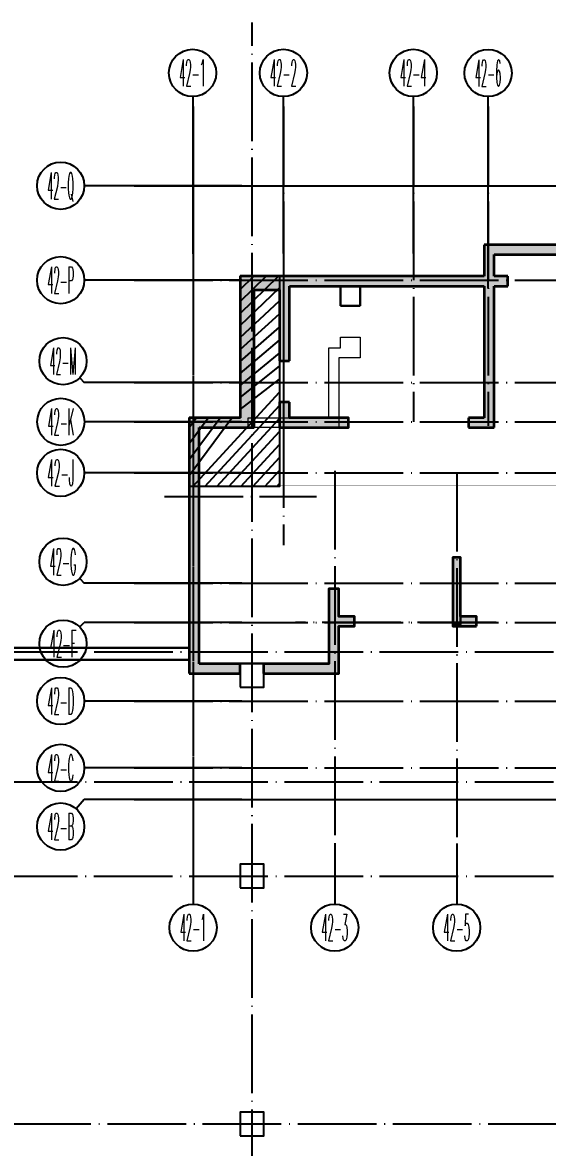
# Model space of a CAD drawing. Extents: x 115549 to 768939, y -502199 to 402497.
# Drawn here: x 398247 to 411591, y -336622 to -308022 of the extents above; entities that cross this region are included whole.
import ezdxf
from ezdxf.enums import TextEntityAlignment as Align

# ---------------------------------------------------------------- set-up
doc = ezdxf.new("R2010")
doc.units = 0
doc.header["$LTSCALE"] = 1000
doc.header["$MEASUREMENT"] = 0
doc.linetypes.add('DOTE', pattern=[2.4200000000000004, 2, -0.2, 0.02, -0.2])
for name, color, linetype in [('AXIS', 3, 'Continuous'), ('AXIS_TEXT', 7, 'Continuous'), ('COLUMN', 9, 'Continuous'), ('DOTE', 16, 'DOTE')]:
    doc.layers.add(name, color=color, linetype=linetype)
for name, color, linetype, lineweight in [('renWALL', 8, 'Continuous', 9), ('WALL', 150, 'Continuous', 30), ('主楼剪力墙', 212, 'Continuous', 5), ('砼墙', 3, 'Continuous', 35)]:
    doc.layers.add(name, color=color, linetype=linetype, lineweight=lineweight)
doc.styles.add('_TCH_AXIS', font='COMPLEX', dxfattribs={"bigfont": 'GBCBIG'})
doc.styles.add('COMPLEX', font='COMPLEX')

# ---------------------------------------------------------------- blocks, each defined once
blk = doc.blocks.new('qiangzh3333')
at = {"layer": 'COLUMN', "color": 8}
for points in [[(503208401.038847, 3697179596.116467), (503209001.038847, 3697179596.116467), (503209001.038847, 3697180196.116467), (503208401.038847, 3697180196.116467)], [(503208401.038847, 3697174496.178967), (503209001.038847, 3697174496.178967), (503209001.038847, 3697175096.178967), (503208401.038847, 3697175096.178967)], [(503208401.038847, 3697168196.178967), (503209001.038847, 3697168196.178967), (503209001.038847, 3697168796.178967), (503208401.038847, 3697168796.178967)]]:
    blk.add_lwpolyline(points, close=True, dxfattribs=at)
at = {"layer": 'WALL', "color": 8}
for points in [[(503213800.9933583, 3697181146.109632), (503213800.9933583, 3697181196.10964), (503214000.9933583, 3697181196.10964), (503214000.9933583, 3697181246.109632), (503214000.9933583, 3697182896.118008)], [(503213800.9933583, 3697182896.118008), (503213800.9933583, 3697181346.109632)], [(503200301.038847, 3697180296.179704), (503192900.9301854, 3697180296.179704), (503192900.9301854, 3697180596.179704), (503200301.038847, 3697180596.179704), (503200301.038847, 3697180596.585217), (503200901.038847, 3697180596.585217), (503200901.038847, 3697180596.179704), (503207100.9905191, 3697180596.179704), (503207100.9905191, 3697180296.179704), (503200901.038847, 3697180296.179704)]]:
    blk.add_lwpolyline(points, dxfattribs=at)
blk = doc.blocks.new('zhuloujlqtiangchong')
at = {"layer": '主楼剪力墙'}
h = blk.add_hatch(color=253, dxfattribs=at)
h.dxf.hatch_style = 1
h.paths.add_polyline_path([(830722.2364265919, 662450.9228439331), (830472.2364265919, 662450.9228439331), (830472.2364265919, 661800.9228439331), (831872.2364265919, 661800.9228439331), (832222.2364265919, 661800.9228439331), (832222.2364265919, 662050.9228439331), (831872.2364265919, 662050.9228439331), (830722.2364265919, 662050.9228439331)], flags=17)
h.paths.add_polyline_path([(835472.2364265919, 656750.9228439331), (835472.2364265919, 657000.9228439331), (835072.2364265919, 657000.9228439331), (835072.2364265919, 658500.9228439331), (834872.2364265919, 658500.9228439331), (834872.2364265919, 656750.9228439331)], flags=17)
h.paths.add_polyline_path([(840522.2364265919, 656850.9228439331), (840522.2364265919, 657350.9228439331), (840522.2364265919, 657750.9228439331), (843472.2364265919, 657750.9228439331), (843472.2364265919, 657950.9228439331), (840272.2364265919, 657950.9228439331), (840272.2364265919, 657350.9228439331), (840272.2364265919, 656850.9228439331), (840272.2364265919, 656000.9228439331), (840522.2364265919, 656000.9228439331)], flags=17)
h.paths.add_polyline_path([(843572.2364265919, 652250.9228439331), (843572.2364265919, 653050.9228439331), (843972.2364265919, 653050.9228439331), (843972.2364265919, 653300.9228439331), (843572.2364265919, 653300.9228439331), (843572.2364265919, 654000.9228439331), (843322.2364265919, 654000.9228439331), (843322.2364265919, 653150.9228439331), (843322.2364265919, 652500.9228439331), (842972.2364265919, 652500.9228439331), (840872.2364265919, 652500.9228439331), (840522.2364265919, 652500.9228439331), (840522.2364265919, 654000.9228439331), (840272.2364265919, 654000.9228439331), (840272.2364265919, 652250.9228439331), (840872.2364265919, 652250.9228439331), (842972.2364265919, 652250.9228439331)])
h.paths.add_polyline_path([(852122.2364265919, 660150.9228439331), (852122.2364265919, 660750.9228439331), (849322.2364265919, 660750.9228439331), (849322.2364265919, 660550.9228439331), (851872.2364265919, 660550.9228439331), (851872.2364265919, 660150.9228439331), (851872.2364265919, 658500.9228439331), (851872.2364265919, 658100.9228439331), (851872.2364265919, 656750.9228439331), (852872.2364265919, 656750.9228439331), (852872.2364265919, 657000.9228439331), (852122.2364265919, 657000.9228439331), (852122.2364265919, 658100.9228439331), (852122.2364265919, 658500.9228439331)], flags=17)
h.paths.add_polyline_path([(847072.2364265919, 653050.9228439331), (847072.2364265919, 652250.9228439331), (847672.2364265919, 652250.9228439331), (850172.2364265919, 652250.9228439331), (850772.2364265919, 652250.9228439331), (850772.2364265919, 654000.9228439331), (850522.2364265919, 654000.9228439331), (850522.2364265919, 652500.9228439331), (850172.2364265919, 652500.9228439331), (847672.2364265919, 652500.9228439331), (847322.2364265919, 652500.9228439331), (847322.2364265919, 653150.9228439331), (847322.2364265919, 654000.9228439331), (847072.2364265919, 654000.9228439331), (847072.2364265919, 653300.9228439331), (846672.2364265919, 653300.9228439331), (846672.2364265919, 653050.9228439331)])
h.paths.add_polyline_path([(850772.2364265919, 657600.9228439331), (850772.2364265919, 658200.9228439331), (849072.2364265919, 658200.9228439331), (847172.2364265919, 658200.9228439331), (847172.2364265919, 658000.9228439331), (849072.2364265919, 658000.9228439331), (850522.2364265919, 658000.9228439331), (850522.2364265919, 657600.9228439331), (850522.2364265919, 656850.9228439331), (850522.2364265919, 656000.9228439331), (850772.2364265919, 656000.9228439331), (850772.2364265919, 656850.9228439331)], flags=17)
h.paths.add_polyline_path([(851972.2364265919, 662550.9228439331), (851972.2364265919, 662750.9228439331), (849422.2364265919, 662750.9228439331), (849422.2364265919, 663250.9228439331), (847022.2364265919, 663250.9228439331), (847022.2364265919, 663850.9228439331), (846822.2364265919, 663850.9228439331), (846822.2364265919, 663050.9228439331), (849222.2364265919, 663050.9228439331), (849222.2364265919, 662550.9228439331)], flags=17)
h.paths.add_polyline_path([(841622.2364265919, 662850.9228439331), (844322.2364265919, 662850.9228439331), (844322.2364265919, 664350.9228439331), (844122.2364265919, 664350.9228439331), (844122.2364265919, 663050.9228439331), (841422.2364265919, 663050.9228439331), (841422.2364265919, 662750.9228439331), (838872.2364265919, 662750.9228439331), (838872.2364265919, 662550.9228439331), (841622.2364265919, 662550.9228439331)], flags=17)
h.paths.add_polyline_path([(855972.2364265919, 656750.9228439331), (855972.2364265919, 658500.9228439331), (855772.2364265919, 658500.9228439331), (855772.2364265919, 657000.9228439331), (855372.2364265919, 657000.9228439331), (855372.2364265919, 656750.9228439331)], flags=17)
h.paths.add_polyline_path([(858972.2364265919, 661800.9228439331), (860372.2364265919, 661800.9228439331), (860372.2364265919, 662450.9228439331), (860122.2364265919, 662450.9228439331), (860122.2364265919, 662050.9228439331), (858972.2364265919, 662050.9228439331), (858622.2364265919, 662050.9228439331), (858622.2364265919, 661800.9228439331)], flags=17)
h.paths.add_polyline_path([(838272.2364265919, 656750.9228439331), (838272.2364265919, 657000.9228439331), (838722.2364265919, 657000.9228439331), (838722.2364265919, 657850.9228439331), (838722.2364265919, 658500.9228439331), (838722.2364265919, 660150.9228439331), (838722.2364265919, 660750.9228439331), (841522.2364265919, 660750.9228439331), (842272.2364265919, 660750.9228439331), (842272.2364265919, 660550.9228439331), (841522.2364265919, 660550.9228439331), (838972.2364265919, 660550.9228439331), (838972.2364265919, 660150.9228439331), (838972.2364265919, 658500.9228439331), (838972.2364265919, 657850.9228439331), (838972.2364265919, 656750.9228439331)], flags=17)
h.paths.add_polyline_path([(829472.2208015919, 655550.9228439331), (829472.2208015919, 655800.9228439331), (828772.2364265919, 655800.9228439331), (828422.2364265919, 655800.9228439331), (828422.2364265919, 655900.5947189331), (828422.2364265919, 657700.9228439331), (828422.2364265919, 659550.9228439331), (828422.2364265919, 659900.9228439331), (828422.2364265919, 661800.9228439331), (828772.2364265919, 661800.9228439331), (829822.2364265919, 661800.9228439331), (829822.2364265919, 665300.9228439331), (830472.2364265919, 665300.9228439331), (830472.2364265919, 663500.9228439331), (830722.2364265919, 663500.9228439331), (830722.2364265919, 665400.9228439331), (831472.2364265919, 665400.9228439331), (833872.2364265919, 665400.9228439331), (835672.2364265919, 665400.9228439331), (835672.2364265919, 662050.9228439331), (835272.2364265919, 662050.9228439331), (835272.2364265919, 661800.9228439331), (835922.2364265919, 661800.9228439331), (835922.2364265919, 665400.9228439331), (836272.2364265919, 665400.9228439331), (836272.2364265919, 665650.9228439331), (835922.2364265919, 665650.9228439331), (835922.2364265919, 666200.9228439331), (838872.2364265919, 666200.9228439331), (840747.2364265919, 666200.9228439331), (840747.2364265919, 667725.9228439331), (841372.2364265919, 667725.9228439331), (841372.2364265919, 666330.9228439331), (841372.2364265919, 665650.9228439331), (841022.2364265919, 665650.9228439331), (840622.2364265919, 665650.9228439331), (838872.2364265919, 665650.9228439331), (838872.2364265919, 665400.9228439331), (840622.2364265919, 665400.9228439331), (841022.2364265919, 665400.9228439331), (841622.2364265919, 665400.9228439331), (841622.2364265919, 666330.9228439331), (841622.2364265919, 667850.9228439331), (842122.2364265919, 667850.9228439331), (844222.2364265919, 667850.9228439331), (846822.2364265919, 667850.9228439331), (846822.2364265919, 667450.9228439331), (847022.2364265919, 667450.9228439331), (847022.2364265919, 667850.9228439331), (849222.2364265919, 667850.9228439331), (849222.2364265919, 665400.9228439331), (849822.2364265919, 665400.9228439331), (851972.2364265919, 665400.9228439331), (854572.2364265919, 665400.9228439331), (854922.2364265919, 665400.9228439331), (854922.2364265919, 661800.9228439331), (855572.2364265919, 661800.9228439331), (855572.2364265919, 662050.9228439331), (855172.2364265919, 662050.9228439331), (855172.2364265919, 665400.9228439331), (856972.2364265919, 665400.9228439331), (859372.2364265919, 665400.9228439331), (860122.2364265919, 665400.9228439331), (860122.2364265919, 663500.9228439331), (860372.2364265919, 663500.9228439331), (860372.2364265919, 665300.9228439331), (861172.1740101576, 665300.926337719), (861172.1740101576, 661800.926337719), (862072.2364265919, 661800.9228439331), (862422.2364265919, 661800.9228439331), (862422.2364265919, 655800.9228439331), (859472.2364265919, 655800.9228439331), (859122.2364265919, 655800.9228439331), (859122.2364265919, 656850.9228439331), (859122.2364265919, 657700.9228439331), (858872.2364265919, 657700.9228439331), (858872.2364265919, 657000.9228439331), (858472.2364265919, 657000.9228439331), (858472.2364265919, 656750.9228439331), (858872.2364265919, 656750.9228439331), (858872.2364265919, 655550.9228439331), (859472.2364265919, 655550.9228439331), (862672.2364265919, 655550.9228439331), (862672.2364265919, 662050.9228439331), (862072.2364265919, 662050.9228439331), (861522.1740101576, 662050.926337719), (861522.1740101576, 665650.926337719), (860272.2364265919, 665650.9228439331), (859372.2364265919, 665650.9228439331), (856972.2364265919, 665650.9228439331), (855072.2364265919, 665650.9228439331), (854572.2364265919, 665650.9228439331), (851972.2364265919, 665650.9228439331), (849822.2364265919, 665650.9228439331), (849522.2364265919, 665650.9228439331), (849522.2364265919, 668150.9228439331), (846922.2364265919, 668150.9228439331), (844222.2364265919, 668150.9228439331), (842122.2364265919, 668150.9228439331), (841372.2364265919, 668150.9228439331), (841372.2364265919, 668075.9228439331), (840397.2364265919, 668075.9228439331), (840397.2364265919, 666450.9228439331), (838872.2364265919, 666450.9228439331), (835672.2364265919, 666450.9228439331), (835672.2364265919, 665650.9228439331), (833872.2364265919, 665650.9228439331), (831472.2364265919, 665650.9228439331), (830572.2364265919, 665650.9228439331), (829472.2364265919, 665650.9228439331), (829472.2364265919, 662050.9228439331), (828772.2364265919, 662050.9228439331), (828172.2364265919, 662050.9228439331), (828172.2364265919, 659900.9228439331), (828172.2364265919, 659550.9228439331), (828172.2364265919, 657700.9228439331), (828172.2364265919, 655550.9228439331), (828772.2364265919, 655550.9228439331)])
h.paths.add_polyline_path([(830072.2208015919, 655550.9228439331), (830072.2208015919, 655800.9228439331), (831372.2364265919, 655800.9228439331), (831722.2364265919, 655800.9228439331), (831722.2364265919, 656850.9228439331), (831722.2364265919, 657700.9228439331), (831972.2364265919, 657700.9228439331), (831972.2364265919, 657000.9228439331), (832372.2364265919, 657000.9228439331), (832372.2364265919, 656750.9228439331), (831972.2364265919, 656750.9228439331), (831972.2364265919, 655550.9228439331), (831372.2364265919, 655550.9228439331)], flags=17)
edge = h.paths.add_edge_path(flags=17)
edge.add_line((862672.2364265919, 657700.9228439331), (862672.2364265919, 657900.9228439331))
edge.add_line((862422.2364265919, 658200.9228439331), (862422.2364265919, 657700.9228439331))
blk = doc.blocks.new('_AXISO')
blk.add_circle((0, 0), 0.5)
at = {"layer": 'AXIS_TEXT', "style": 'COMPLEX', "width": 1.041666666666667}
blk.add_attdef('A', text='', height=0.56, dxfattribs=at).set_placement((-0.25, -0.28), (0.25, -0.28), align=Align.FIT)
blk = doc.blocks.new('42-5')
at = {"layer": 'AXIS'}
for p, q in [((2415022.82925894, -957706.7127812027), (2411022.82925894, -957706.7127812027)), ((2412929.748844355, -957706.7127812027), (2411022.82925894, -957706.7127812027)), ((2415022.829258945, -960106.7127812991), (2411022.829258945, -960106.7127812991)), ((2412929.748844355, -960106.7127812991), (2411022.82925894, -960106.7127812991)), ((2410905.671971415, -962589.5554937811), (2411022.82925894, -962706.7127813065)), ((2410905.671971415, -962589.555493781), (2411022.82925894, -962706.7127813065)), ((2415022.82925894, -962706.7127813065), (2411022.82925894, -962706.7127813065)), ((2412929.748844355, -962706.7127813065), (2411022.82925894, -962706.7127813065)), ((2415022.82925894, -963706.7127812512), (2411022.82925894, -963706.7127812512)), ((2412929.748844355, -963706.7127812512), (2411022.82925894, -963706.7127812512)), ((2415022.82925894, -965006.7127724111), (2411022.82925894, -965006.7127724111)), ((2412929.748844355, -965006.7127724111), (2411022.82925894, -965006.7127724111)), ((2410905.671971415, -967689.5554936174), (2411022.82925894, -967806.7127811429)), ((2415022.82925894, -967806.7127811431), (2411022.82925894, -967806.7127811431)), ((2412929.748844355, -967806.7127811429), (2411022.82925894, -967806.7127811429)), ((2410905.671971415, -968923.8804568714), (2411022.82925894, -968806.7231693461)), ((2415022.82925894, -968806.7231693461), (2411022.82925894, -968806.7231693461)), ((2412929.748844355, -968806.7231693461), (2411022.82925894, -968806.7231693461)), ((2415022.82925894, -970806.7127812698), (2411022.82925894, -970806.7127812698)), ((2412929.748844355, -970806.7127812698), (2411022.82925894, -970806.7127812698)), ((2415022.82925894, -972506.712781281), (2411022.82925894, -972506.712781281)), ((2412929.748844355, -972506.712781281), (2411022.82925894, -972506.712781281)), ((2411022.82925894, -973306.7127814039), (2410816.018154422, -973545.0958822982)), ((2415022.82925894, -973306.7127814039), (2411022.82925894, -973306.7127814039)), ((2412929.748844355, -973306.7127814039), (2411022.82925894, -973306.7127814039))]:
    blk.add_line(p, q, dxfattribs=at)
ref = blk.add_blockref('_AXISO', (2410422.82925894, -957706.7127812029), dxfattribs=dict(at, xscale=1200, yscale=1200, zscale=1200))
ref.add_attrib('A', '42-Q', dxfattribs={"layer": 'AXIS_TEXT', "height": 678.8225099390856, "style": '_TCH_AXIS', "width": 0.2530120481926835}).set_placement((2410083.418003971, -958046.1240361723), (2410762.24051391, -958046.1240361723), align=Align.FIT)
ref = blk.add_blockref('_AXISO', (2410422.82925894, -960106.712781299), dxfattribs=dict(at, xscale=1200, yscale=1200, zscale=1200))
ref.add_attrib('A', '42-P', dxfattribs={"layer": 'AXIS_TEXT', "height": 678.8225099390856, "style": '_TCH_AXIS', "width": 0.2499999999999136}).set_placement((2410083.418003971, -960446.1240362684), (2410762.24051391, -960446.1240362684), align=Align.FIT)
ref = blk.add_blockref('_AXISO', (2410481.407902703, -962165.2914250692), dxfattribs=dict(at, xscale=1200, yscale=1200, zscale=1200))
ref.add_attrib('A', '42-M', dxfattribs={"layer": 'AXIS_TEXT', "height": 678.8225099390856, "style": '_TCH_AXIS', "width": 0.2386363636362812}).set_placement((2410141.996647733, -962504.7026800386), (2410820.819157672, -962504.7026800386), align=Align.FIT)
ref = blk.add_blockref('_AXISO', (2410427.002055795, -963707.8343871341), dxfattribs=dict(at, xscale=1200, yscale=1200, zscale=1200))
ref.add_attrib('A', '42-K', dxfattribs={"layer": 'AXIS_TEXT', "height": 678.8225099390856, "style": '_TCH_AXIS', "width": 0.2441860465115436}).set_placement((2410087.590800826, -964047.2456421035), (2410766.413310764, -964047.2456421035), align=Align.FIT)
ref = blk.add_blockref('_AXISO', (2410422.82925894, -965006.7127724112), dxfattribs=dict(at, xscale=1200, yscale=1200, zscale=1200))
ref.add_attrib('A', '42-J', dxfattribs={"layer": 'AXIS_TEXT', "height": 678.8225099390856, "style": '_TCH_AXIS', "width": 0.2692307692306761}).set_placement((2410083.418003971, -965346.1240273806), (2410762.24051391, -965346.1240273806), align=Align.FIT)
ref = blk.add_blockref('_AXISO', (2410481.407902703, -967265.2914249055), dxfattribs=dict(at, xscale=1200, yscale=1200, zscale=1200))
ref.add_attrib('A', '42-G', dxfattribs={"layer": 'AXIS_TEXT', "height": 678.8225099390856, "style": '_TCH_AXIS', "width": 0.2470588235293264}).set_placement((2410141.996647733, -967604.702679875), (2410820.819157672, -967604.702679875), align=Align.FIT)
ref = blk.add_blockref('_AXISO', (2410481.407902703, -969348.1445255836), dxfattribs=dict(at, xscale=1200, yscale=1200, zscale=1200))
ref.add_attrib('A', '42-F', dxfattribs={"layer": 'AXIS_TEXT', "height": 678.8225099390856, "style": '_TCH_AXIS', "width": 0.2530120481926836}).set_placement((2410141.996647733, -969687.555780553), (2410820.819157672, -969687.555780553), align=Align.FIT)
ref = blk.add_blockref('_AXISO', (2410422.82925894, -970806.7127812699), dxfattribs=dict(at, xscale=1200, yscale=1200, zscale=1200))
ref.add_attrib('A', '42-D', dxfattribs={"layer": 'AXIS_TEXT', "height": 678.8225099390856, "style": '_TCH_AXIS', "width": 0.2499999999999135}).set_placement((2410083.418003971, -971146.1240362393), (2410762.24051391, -971146.1240362393), align=Align.FIT)
ref = blk.add_blockref('_AXISO', (2410422.82925894, -972506.7125654868), dxfattribs=dict(at, xscale=1200, yscale=1200, zscale=1200))
ref.add_attrib('A', '42-C', dxfattribs={"layer": 'AXIS_TEXT', "height": 678.8225099390856, "style": '_TCH_AXIS', "width": 0.2560975609755212}).set_placement((2410083.418003971, -972846.1238204562), (2410762.24051391, -972846.1238204562), align=Align.FIT)
ref = blk.add_blockref('_AXISO', (2410422.82925894, -973998.3093998254), dxfattribs=dict(at, xscale=1200, yscale=1200, zscale=1200))
ref.add_attrib('A', '42-B', dxfattribs={"layer": 'AXIS_TEXT', "height": 678.8225099390856, "style": '_TCH_AXIS', "width": 0.2499999999999136}).set_placement((2410083.418003971, -974337.7206547948), (2410762.24051391, -974337.7206547948), align=Align.FIT)
blk = doc.blocks.new('42-9')
at = {"layer": 'AXIS'}
for p, q in [((2416522.827894432, -955688.0585226702), (2416522.829548378, -951688.0585226702)), ((2418822.827607343, -955682.5636109387), (2418822.829259019, -951688.057393311)), ((2422122.82760717, -955682.563610936), (2422122.829258846, -951688.0573933084)), ((2424025.349309526, -956548.0019471557), (2424024.08928435, -951690.3500596742))]:
    blk.add_line(p, q, dxfattribs=at)
ref = blk.add_blockref('_AXISO', (2416510.631080088, -951088.1825376771), dxfattribs=dict(at, xscale=1200, yscale=1200, zscale=1200))
ref.add_attrib('A', '42-1', dxfattribs={"layer": 'AXIS_TEXT', "height": 678.8225099390856, "style": '_TCH_AXIS', "width": 0.2763157894735886}).set_placement((2416171.219825119, -951427.5937926465), (2416850.042335058, -951427.5937926465), align=Align.FIT)
ref = blk.add_blockref('_AXISO', (2418820.320825899, -951088.0637662221), dxfattribs=dict(at, xscale=1200, yscale=1200, zscale=1200))
ref.add_attrib('A', '42-2', dxfattribs={"layer": 'AXIS_TEXT', "height": 678.8225099390856, "style": '_TCH_AXIS', "width": 0.2592592592591696}).set_placement((2418480.90957093, -951427.4750211915), (2419159.732080868, -951427.4750211915), align=Align.FIT)
ref = blk.add_blockref('_AXISO', (2422120.320825726, -951088.0637662194), dxfattribs=dict(at, xscale=1200, yscale=1200, zscale=1200))
ref.add_attrib('A', '42-4', dxfattribs={"layer": 'AXIS_TEXT', "height": 678.8225099390856, "style": '_TCH_AXIS', "width": 0.2530120481926836}).set_placement((2421780.909570756, -951427.4750211888), (2422459.732080695, -951427.4750211888), align=Align.FIT)
ref = blk.add_blockref('_AXISO', (2424022.829259174, -951090.3513827285), dxfattribs=dict(at, xscale=1200, yscale=1200, zscale=1200))
ref.add_attrib('A', '42-6', dxfattribs={"layer": 'AXIS_TEXT', "height": 678.8225099390856, "style": '_TCH_AXIS', "width": 0.2592592592591696}).set_placement((2423683.418004205, -951429.762637698), (2424362.240514143, -951429.762637698), align=Align.FIT)
blk = doc.blocks.new('gangjinhunningtuqiang')
at = {"layer": '砼墙', "color": 8}
for p, q in [((838872.2364265919, 666450.9228439331), (835672.2364265919, 666450.9228439331)), ((835672.2364265919, 666450.9228439331), (835672.2364265919, 665650.9228439331)), ((835922.2364265919, 665650.9228439331), (835922.2364265919, 666200.9228439331)), ((835922.2364265919, 666200.9228439331), (838872.2364265919, 666200.9228439331)), ((830572.2364265919, 665650.9228439331), (829472.2364265919, 665650.9228439331)), ((829472.2364265919, 665650.9228439331), (829472.2364265919, 662050.9228439331)), ((831472.2364265919, 665650.9228439331), (830572.2364265919, 665650.9228439331)), ((833872.2364265919, 665650.9228439331), (831472.2364265919, 665650.9228439331)), ((835672.2364265919, 665650.9228439331), (833872.2364265919, 665650.9228439331)), ((836272.2364265919, 665650.9228439331), (835922.2364265919, 665650.9228439331)), ((836272.2364265919, 665400.9228439331), (836272.2364265919, 665650.9228439331)), ((829822.2364265919, 661800.9228439331), (829822.2364265919, 665300.9228439331)), ((829822.2364265919, 665300.9228439331), (830472.2364265919, 665300.9228439331)), ((830472.2364265919, 665300.9228439331), (830472.2364265919, 663500.9228439331)), ((830722.2364265919, 663500.9228439331), (830722.2364265919, 665400.9228439331)), ((830722.2364265919, 665400.9228439331), (831472.2364265919, 665400.9228439331)), ((831472.2364265919, 665400.9228439331), (833872.2364265919, 665400.9228439331)), ((833872.2364265919, 665400.9228439331), (835672.2364265919, 665400.9228439331)), ((835672.2364265919, 665400.9228439331), (835672.2364265919, 662050.9228439331)), ((835922.2364265919, 661800.9228439331), (835922.2364265919, 665400.9228439331)), ((835922.2364265919, 665400.9228439331), (836272.2364265919, 665400.9228439331)), ((830472.2364265919, 663500.9228439331), (830722.2364265919, 663500.9228439331)), ((828772.2364265919, 662050.9228439331), (828172.2364265919, 662050.9228439331)), ((828172.2364265919, 662050.9228439331), (828172.2364265919, 659900.9228439331)), ((829472.2364265919, 662050.9228439331), (828772.2364265919, 662050.9228439331)), ((835672.2364265919, 662050.9228439331), (835272.2364265919, 662050.9228439331)), ((835272.2364265919, 662050.9228439331), (835272.2364265919, 661800.9228439331)), ((828422.2364265919, 659900.9228439331), (828422.2364265919, 661800.9228439331)), ((828422.2364265919, 661800.9228439331), (828772.2364265919, 661800.9228439331)), ((828772.2364265919, 661800.9228439331), (829822.2364265919, 661800.9228439331)), ((835272.2364265919, 661800.9228439331), (835922.2364265919, 661800.9228439331)), ((828172.2364265919, 659900.9228439331), (828172.2364265919, 659550.9228439331)), ((828422.2364265919, 659550.9228439331), (828422.2364265919, 659900.9228439331)), ((828172.2364265919, 659550.9228439331), (828172.2364265919, 657700.9228439331)), ((828422.2364265919, 657700.9228439331), (828422.2364265919, 659550.9228439331)), ((828172.2364265919, 657700.9228439331), (828172.2364265919, 655550.9228439331)), ((828422.2364265919, 655900.5947189331), (828422.2364265919, 657700.9228439331)), ((828422.2364265919, 655800.9228439331), (828422.2364265919, 655900.5947189331)), ((828772.2364265919, 655800.9228439331), (828422.2364265919, 655800.9228439331)), ((829472.2208015919, 655800.9228439331), (828772.2364265919, 655800.9228439331)), ((829472.2208015919, 655550.9228439331), (829472.2208015919, 655800.9228439331)), ((830072.2208015919, 655550.9228439331), (830072.2208015919, 655800.9228439331)), ((828172.2364265919, 655550.9228439331), (828772.2364265919, 655550.9228439331)), ((828772.2364265919, 655550.9228439331), (829472.2208015919, 655550.9228439331))]:
    blk.add_line(p, q, dxfattribs=at)
for points in [[(830722.2364265919, 662450.9228439331), (830472.2364265919, 662450.9228439331), (830472.2364265919, 661800.9228439331), (831872.2364265919, 661800.9228439331), (832222.2364265919, 661800.9228439331), (832222.2364265919, 662050.9228439331), (831872.2364265919, 662050.9228439331), (830722.2364265919, 662050.9228439331)], [(835472.2364265919, 656750.9228439331), (835472.2364265919, 657000.9228439331), (835072.2364265919, 657000.9228439331), (835072.2364265919, 658500.9228439331), (834872.2364265919, 658500.9228439331), (834872.2364265919, 656750.9228439331)]]:
    blk.add_lwpolyline(points, close=True, dxfattribs=at)
blk.add_lwpolyline([(830072.2208015919, 655550.9228439331), (831372.2364265919, 655550.9228439331), (831972.2364265919, 655550.9228439331), (831972.2364265919, 656750.9228439331), (832372.2364265919, 656750.9228439331), (832372.2364265919, 657000.9228439331), (831972.2364265919, 657000.9228439331), (831972.2364265919, 657700.9228439331), (831722.2364265919, 657700.9228439331), (831722.2364265919, 656850.9228439331), (831722.2364265919, 655800.9228439331), (831372.2364265919, 655800.9228439331), (830072.2208015919, 655800.9228439331)], dxfattribs=at)
blk = doc.blocks.new('saaaa')
at = {"layer": 'COLUMN', "color": 8}
for p, q in [((504876689.8447793, 3696240993.253699), (504876089.8447793, 3696240993.253699)), ((504876089.8447793, 3696240993.253699), (504876089.8447793, 3696240393.253699)), ((504876689.8447793, 3696240393.253699), (504876689.8447793, 3696240993.253699)), ((504876089.8447793, 3696240393.253699), (504876689.8447793, 3696240393.253699)), ((504876689.8447793, 3696235893.316199), (504876089.8447793, 3696235893.316199)), ((504876089.8447793, 3696235893.316199), (504876089.8447793, 3696235293.316199)), ((504876689.8447793, 3696235293.316199), (504876689.8447793, 3696235893.316199)), ((504876089.8447793, 3696235293.316199), (504876689.8447793, 3696235293.316199)), ((504876689.8447793, 3696229593.316199), (504876089.8447793, 3696229593.316199)), ((504876089.8447793, 3696229593.316199), (504876089.8447793, 3696228993.316199)), ((504876689.8447793, 3696228993.316199), (504876689.8447793, 3696229593.316199)), ((504876089.8447793, 3696228993.316199), (504876689.8447793, 3696228993.316199))]:
    blk.add_line(p, q, dxfattribs=at)
at = {"layer": 'renWALL', "color": 8}
for p, q in [((504878639.7964517, 3696249018.257252), (504878639.7964519, 3696249293.257252)), ((504878639.7964519, 3696249293.257252), (504879139.7964519, 3696249293.257252)), ((504879139.7964519, 3696249293.257252), (504879139.7964514, 3696248768.257251)), ((504878339.7964513, 3696247243.257252), (504878339.7964514, 3696249018.257252)), ((504878339.7964514, 3696249018.257252), (504878639.7964517, 3696249018.257252)), ((504879139.7964514, 3696248768.257251), (504878589.7964514, 3696248768.257252)), ((504878589.7964514, 3696248768.257252), (504878589.7964513, 3696246993.257252)), ((504876289.7964514, 3696246993.257252), (504876289.7964514, 3696247243.257252)), ((504876289.7964514, 3696247243.257252), (504878339.7964513, 3696247243.257252)), ((504878589.7964513, 3696246993.257252), (504876289.7964514, 3696246993.257252))]:
    blk.add_line(p, q, dxfattribs=at)
at = {"layer": 'WALL', "color": 8}
for p, q in [((504879139.7964529, 3696250592.517371), (504878639.7964529, 3696250592.517371)), ((504878639.7964529, 3696250592.517371), (504878639.7964525, 3696250092.520925)), ((504879139.7964525, 3696250092.520924), (504879139.7964529, 3696250592.517371)), ((504878639.7964525, 3696250092.520925), (504879139.7964525, 3696250092.520924)), ((504868589.8447793, 3696241392.580608), (504874789.7964514, 3696241392.580608)), ((504874789.7964514, 3696241392.580608), (504874789.7964514, 3696241092.580608)), ((504874789.7964514, 3696241092.580608), (504868589.8447793, 3696241092.580608))]:
    blk.add_line(p, q, dxfattribs=at)
blk = doc.blocks.new('42-1')
at = {"layer": 'AXIS'}
for p, q in [((2416522.829258956, -975813.9992090802), (2416522.829258955, -977352.2981858462)), ((2420122.829083511, -975813.9982459317), (2420122.829083509, -977352.2972226976)), ((2423222.828609474, -975813.999209075), (2423222.828609473, -977352.298185841))]:
    blk.add_line(p, q, dxfattribs=at)
ref = blk.add_blockref('_AXISO', (2416522.829258955, -977952.2981858462), dxfattribs=dict(at, xscale=1200, yscale=1200, zscale=1200))
ref.add_attrib('A', '42-1', dxfattribs={"layer": 'AXIS_TEXT', "height": 678.8225099390856, "style": '_TCH_AXIS', "width": 0.2763157894735886}).set_placement((2416183.418003985, -978291.7094408156), (2416862.240513924, -978291.7094408156), align=Align.FIT)
ref = blk.add_blockref('_AXISO', (2420122.829083509, -977952.2972226976), dxfattribs=dict(at, xscale=1200, yscale=1200, zscale=1200))
ref.add_attrib('A', '42-3', dxfattribs={"layer": 'AXIS_TEXT', "height": 678.8225099390856, "style": '_TCH_AXIS', "width": 0.2592592592591697}).set_placement((2419783.417828539, -978291.7084776671), (2420462.240338478, -978291.7084776671), align=Align.FIT)
ref = blk.add_blockref('_AXISO', (2423222.828609472, -977952.298185841), dxfattribs=dict(at, xscale=1200, yscale=1200, zscale=1200))
ref.add_attrib('A', '42-5', dxfattribs={"layer": 'AXIS_TEXT', "height": 678.8225099390856, "style": '_TCH_AXIS', "width": 0.2592592592591696}).set_placement((2422883.417354502, -978291.7094408104), (2423562.239864441, -978291.7094408104), align=Align.FIT)
blk = doc.blocks.new('42-11')
at = {"layer": 'DOTE', "color": 8}
for p, q in [((2416522.82925894, -955688.0585226703), (2416522.829258955, -975454.8877312669)), ((2418822.829259023, -955688.0585226628), (2418822.829259028, -963856.7127813066)), ((2422122.829258859, -955688.0585226442), (2422122.829258864, -963706.7127810239)), ((2424022.829259179, -955688.058522633), (2424022.829259185, -963806.712010239)), ((2415022.82925894, -957706.7127812027), (2452322.829258746, -957706.7127812027)), ((2415022.829258945, -960106.7127812991), (2452322.829258751, -960106.7127812991)), ((2415022.829258942, -962706.7127813066), (2432572.829149922, -962706.7127813066)), ((2415022.82925894, -963706.7127812512), (2452322.829258746, -963706.7127812512)), ((2420122.829083502, -964956.7127812661), (2420122.829083509, -975454.9534026252)), ((2415022.829244948, -965006.7127724111), (2452322.829244754, -965006.7127724111)), ((2423222.828609466, -965006.7127724111), (2423222.828609473, -975454.924319593)), ((2415023.048256434, -967806.7127811431), (2431822.829169212, -967806.7127811431)), ((2415022.82925894, -968806.7231693461), (2452322.829258746, -968806.7231693461)), ((2415022.82925894, -970806.7127812698), (2452322.829258746, -970806.7127812698)), ((2415022.82925894, -972506.712781281), (2452322.829258746, -972506.712781281)), ((2415022.82925894, -973306.7127814039), (2452322.829258746, -973306.7127814039))]:
    blk.add_line(p, q, dxfattribs=at)

msp = doc.modelspace()

# ---------------------------------------------------------------- hatches: boundary and pattern name
h = msp.add_hatch()
h.set_pattern_fill('ANSI31', color=256, scale=150, style=0)
h.set_pattern_definition([(45, (-502804617.7348283, -3697004517.997187), (-168.3798022700466, 168.3798022700466), [])])
h.paths.add_polyline_path([(404783.319642056, -319821.8807218532), (402483.3196437249, -319821.8807218532), (402483.3196437845, -318071.880719469), (403783.3196437845, -318071.880719469), (403783.3196437845, -314471.880719469), (404783.3196437845, -314471.880719469)])

# ---------------------------------------------------------------- linework, layer by layer
msp.add_lwpolyline([(404783.319642056, -319821.8807218532), (402483.3196437249, -319821.8807218532), (402483.3196437845, -318071.880719469), (403783.3196437845, -318071.880719469), (403783.3196437845, -314471.880719469), (404783.3196437845, -314471.880719469), (404783.319642056, -319821.8807218532), (404783.319642056, -319821.8807218532)])
at = {"layer": 'DOTE', "color": 1}
for p, q in [((404083.3005161176, -422356.4703486423), (404083.3005161176, -308021.8283446293)), ((402583.255799819, -312171.8771665554), (402583.2557998786, -327771.8771670322)), ((402583.255799819, -312171.8771665554), (436883.2557996998, -312171.8771665554)), ((404883.3196412215, -313521.9035528164), (404883.3196412215, -321312.8807218532)), ((401854.2651716957, -320071.8807204227), (405723.2651716957, -320071.8807204227)), ((410283.2585300098, -323271.8875549297), (405183.2620323191, -323271.8875549297)), ((225824.4360760937, -324021.818219469), (681174.4027883897, -324021.818219469)), ((225824.4360760937, -327321.818219469), (452683.2992716322, -327321.818219469)), ((402583.255799819, -327771.8771670322), (436883.2557996998, -327771.8771670322)), ((281483.3005161176, -329721.818219469), (452683.2992716322, -329721.818219469)), ((385883.3005161176, -336021.818219469), (452683.2992716322, -336021.818219469))]:
    msp.add_line(p, q, dxfattribs=at)

# ---------------------------------------------------------------- block references
for name, p in [('42-9', (-2013941.39214487, 641784.2191235562)), ('42-11', (-2013939.57345904, 645534.8356143971)), ('42-5', (-2011205.104629468, 645534.8356143971)), ('saaaa', (-504472306.5407606, -3696565314.398091))]:
    msp.add_blockref(name, p)
at = {"layer": 'DOTE', "color": 8}
msp.add_blockref('42-1', (-2013939.57345904, 646919.8798930187), dxfattribs=at)
at = {"layer": 'renWALL', "color": 8}
msp.add_blockref('qiangzh3333', (-502804617.7348283, -3697504517.997187), dxfattribs=at)
at = {"layer": '砼墙', "color": 3}
msp.add_blockref('zhuloujlqtiangchong', (-425688.9167828073, -980122.8035634022), dxfattribs=at)
at = {"layer": '砼墙'}
msp.add_blockref('gangjinhunningtuqiang', (-425688.9167828073, -980122.8035634022), dxfattribs=at)

doc.saveas('drawing.dxf')
